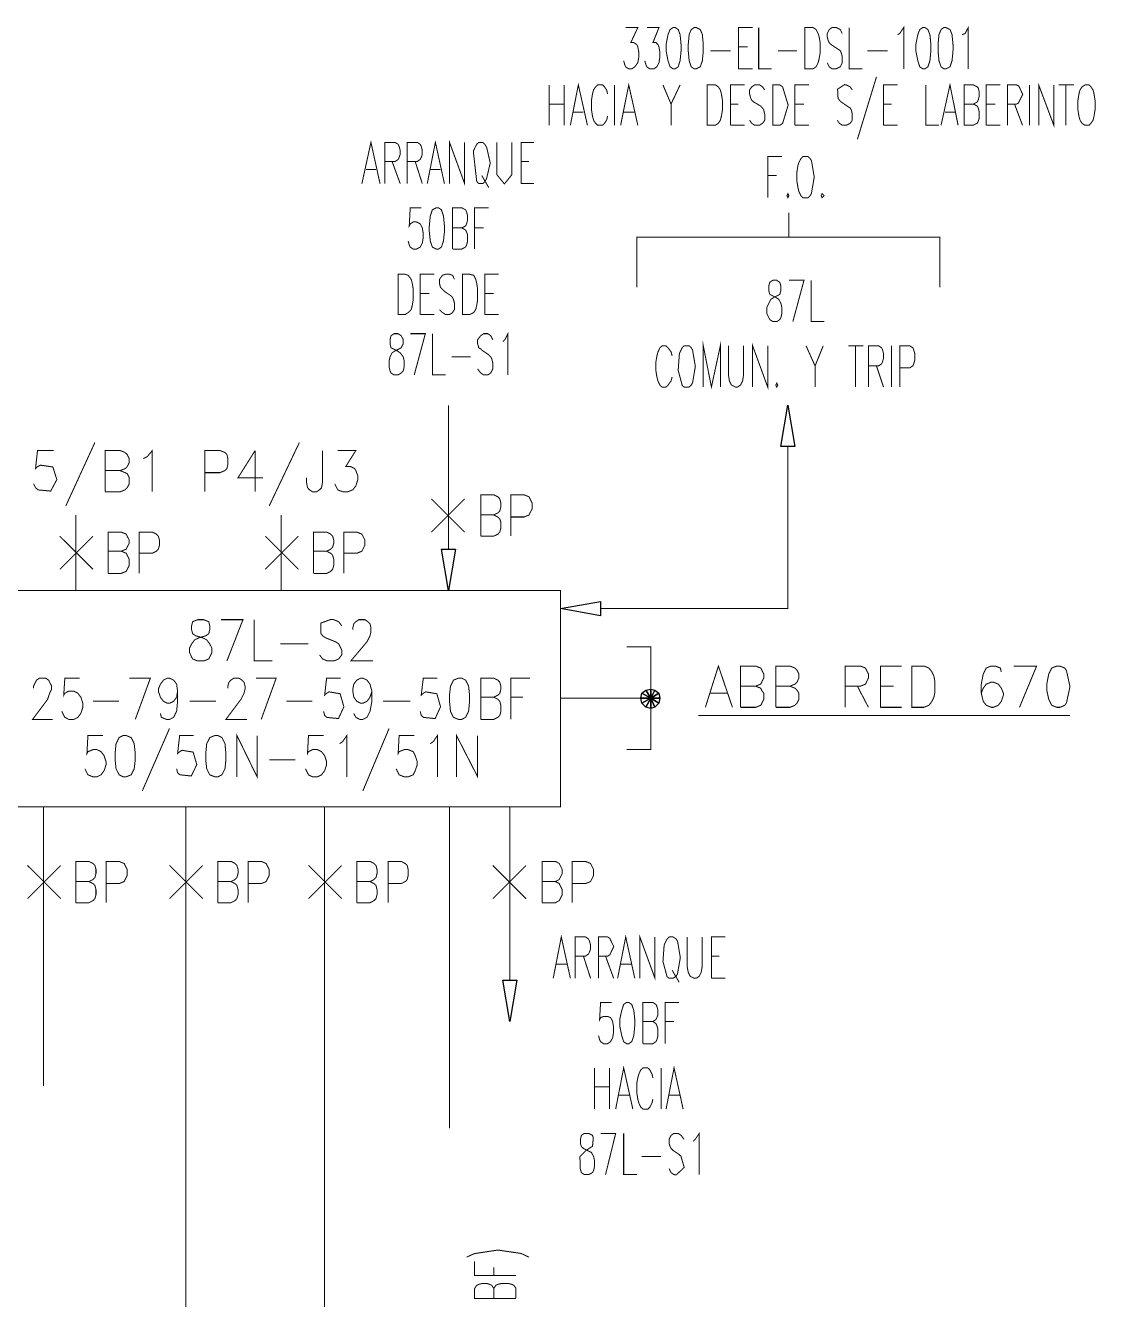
# Model space of a CAD drawing. Header units: millimetres. Extents: x -1355 to 3509, y -1443 to -567.
# Drawn here: x 2904.6 to 2952.5, y -691.7 to -634.7 of the extents above; entities that cross this region are included whole.
import ezdxf

# ---------------------------------------------------------------- set-up
doc = ezdxf.new("R2010")
doc.units = ezdxf.units.MM

msp = doc.modelspace()

# ---------------------------------------------------------------- linework, layer by layer
at = {"color": 0, "const_width": 0.045}
for points in [[(2931.445, -634.79), (2931.986, -634.79), (2931.672, -635.464), (2931.807, -635.464), (2931.942, -635.555), (2931.986, -635.647), (2932.034, -635.916), (2932.034, -636.095), (2931.986, -636.365), (2931.85, -636.547), (2931.715, -636.637), (2931.58, -636.637), (2931.445, -636.547), (2931.402, -636.456), (2931.353, -636.276)], [(2932.391, -634.79), (2932.932, -634.79), (2932.661, -635.464), (2932.796, -635.464), (2932.888, -635.555), (2932.932, -635.647), (2932.975, -635.916), (2932.975, -636.095), (2932.932, -636.365), (2932.84, -636.547), (2932.705, -636.637), (2932.526, -636.637), (2932.391, -636.547), (2932.348, -636.456), (2932.299, -636.276)], [(2936.488, -636.637), (2936.488, -634.79), (2937.121, -634.79)], [(2937.391, -634.79), (2937.391, -636.637), (2937.975, -636.637)], [(2941.132, -635.06), (2941.04, -634.878), (2940.861, -634.79), (2940.677, -634.79), (2940.548, -634.878), (2940.456, -635.06), (2940.456, -635.195), (2940.499, -635.374), (2940.548, -635.464), (2940.634, -635.555), (2941.04, -635.825), (2941.083, -635.916), (2941.132, -636.095), (2941.132, -636.365), (2941.04, -636.547), (2940.861, -636.637), (2940.677, -636.637), (2940.548, -636.547), (2940.456, -636.365)], [(2941.445, -634.79), (2941.445, -636.637), (2942.034, -636.637)], [(2943.607, -635.104), (2943.699, -635.06), (2943.877, -634.79), (2943.877, -636.637)], [(2946.488, -635.104), (2946.623, -635.06), (2946.764, -634.79), (2946.764, -636.637)], [(2935.229, -635.825), (2936.132, -635.825)], [(2936.488, -635.647), (2936.899, -635.647)], [(2938.25, -635.825), (2939.105, -635.825)], [(2942.256, -635.825), (2943.159, -635.825)], [(2936.488, -636.637), (2937.121, -636.637)], [(2942.661, -636.995), (2941.807, -639.79)], [(2928.023, -637.356), (2928.023, -639.16)], [(2928.699, -637.356), (2928.699, -639.16)], [(2928.969, -639.16), (2929.326, -637.356), (2929.732, -639.16)], [(2930.634, -637.764), (2930.591, -637.582), (2930.499, -637.447), (2930.413, -637.356), (2930.186, -637.356), (2930.094, -637.447), (2930.007, -637.582), (2929.959, -637.764), (2929.915, -638.033), (2929.915, -638.482), (2929.959, -638.752), (2930.007, -638.934), (2930.094, -639.069), (2930.186, -639.16), (2930.413, -639.16), (2930.499, -639.069), (2930.591, -638.934), (2930.634, -638.752)], [(2930.948, -637.356), (2930.948, -639.16)], [(2931.218, -639.16), (2931.58, -637.356), (2931.986, -639.16)], [(2933.11, -637.356), (2933.472, -638.212), (2933.472, -639.16)], [(2933.877, -637.356), (2933.472, -638.212)], [(2936.132, -639.16), (2936.132, -637.356), (2936.764, -637.356)], [(2937.661, -637.582), (2937.569, -637.447), (2937.434, -637.356), (2937.213, -637.356), (2937.077, -637.447), (2936.986, -637.582), (2936.986, -637.764), (2937.034, -637.942), (2937.077, -638.033), (2937.169, -638.121), (2937.483, -638.303), (2937.569, -638.394), (2937.618, -638.482), (2937.661, -638.664), (2937.661, -638.934), (2937.569, -639.069), (2937.434, -639.16), (2937.213, -639.16), (2937.077, -639.069), (2936.986, -638.934)], [(2939.013, -639.16), (2939.013, -637.356), (2939.645, -637.356)], [(2941.58, -637.582), (2941.488, -637.447), (2941.31, -637.356), (2941.223, -637.344), (2940.921, -637.55), (2940.942, -637.955), (2940.996, -638.033), (2941.083, -638.121), (2941.353, -638.303), (2941.488, -638.394), (2941.537, -638.482), (2941.58, -638.664), (2941.58, -638.934), (2941.488, -639.069), (2941.31, -639.16), (2941.132, -639.16), (2940.996, -639.069), (2940.905, -638.934)], [(2942.975, -639.16), (2942.975, -637.356), (2943.607, -637.356)], [(2944.867, -637.356), (2944.867, -639.16), (2945.456, -639.16)], [(2945.548, -639.16), (2945.948, -637.356), (2946.31, -639.16)], [(2946.58, -639.16), (2946.58, -637.356), (2946.986, -637.356), (2947.169, -637.447), (2947.213, -637.491), (2947.256, -637.673), (2947.256, -637.851), (2947.213, -638.033), (2947.169, -638.121), (2946.986, -638.212), (2946.58, -638.212)], [(2947.569, -639.16), (2947.569, -637.356), (2948.202, -637.356)], [(2948.521, -639.16), (2948.521, -637.356), (2948.926, -637.356), (2949.023, -637.403), (2949.202, -637.781), (2949.007, -638.165), (2948.926, -638.212), (2948.521, -638.212)], [(2949.51, -637.356), (2949.51, -639.16)], [(2949.915, -639.16), (2949.915, -637.356), (2950.591, -639.16), (2950.591, -637.356)], [(2950.813, -637.356), (2951.488, -637.356)], [(2951.132, -637.356), (2951.132, -639.16)], [(2928.023, -638.212), (2928.699, -638.212)], [(2936.132, -638.212), (2936.488, -638.212)], [(2939.013, -638.212), (2939.418, -638.212)], [(2942.975, -638.212), (2943.337, -638.212)], [(2946.986, -638.212), (2947.169, -638.303), (2947.213, -638.394), (2947.256, -638.573), (2947.256, -638.843), (2947.213, -638.978), (2947.169, -639.069), (2946.986, -639.16), (2946.58, -639.16)], [(2947.569, -638.212), (2947.975, -638.212)], [(2948.834, -638.212), (2949.191, -639.16)], [(2929.105, -638.573), (2929.553, -638.573)], [(2931.353, -638.573), (2931.85, -638.573)], [(2945.726, -638.573), (2946.175, -638.573)], [(2936.132, -639.16), (2936.764, -639.16)], [(2939.013, -639.16), (2939.645, -639.16)], [(2942.975, -639.16), (2943.607, -639.16)], [(2947.569, -639.16), (2948.202, -639.16)], [(2919.645, -641.772), (2920.05, -639.925), (2920.456, -641.772)], [(2920.677, -641.772), (2920.677, -639.925), (2921.132, -639.925), (2921.267, -640.013), (2921.31, -640.104), (2921.359, -640.285), (2921.359, -640.465), (2921.31, -640.6), (2921.267, -640.69), (2921.132, -640.781), (2920.677, -640.781)], [(2921.672, -641.772), (2921.672, -639.925), (2922.121, -639.925), (2922.256, -640.013), (2922.299, -640.104), (2922.348, -640.285), (2922.348, -640.465), (2922.299, -640.6), (2922.256, -640.69), (2922.121, -640.781), (2921.672, -640.781)], [(2922.569, -641.772), (2922.932, -639.925), (2923.337, -641.772)], [(2923.564, -641.772), (2923.564, -639.925), (2924.24, -641.772), (2924.24, -639.925)], [(2925.677, -639.925), (2925.677, -641.23), (2925.683, -641.371), (2926.018, -641.784), (2926.353, -641.371), (2926.353, -641.23), (2926.353, -639.925)], [(2926.764, -641.772), (2926.764, -639.925), (2927.348, -639.925)], [(2920.996, -640.781), (2921.359, -641.772)], [(2922.029, -640.781), (2922.348, -641.772)], [(2926.764, -640.781), (2927.121, -640.781)], [(2937.796, -642.403), (2937.796, -640.556), (2938.429, -640.556)], [(2919.823, -641.139), (2920.277, -641.139)], [(2922.705, -641.139), (2923.159, -641.139)], [(2925.007, -641.411), (2925.321, -641.951)], [(2937.796, -641.411), (2938.202, -641.411)], [(2926.764, -641.772), (2927.348, -641.772)], [(2922.299, -642.851), (2921.807, -642.851), (2921.764, -643.664), (2921.807, -643.573), (2921.942, -643.482), (2922.077, -643.482), (2922.256, -643.573), (2922.348, -643.752), (2922.391, -644.025), (2922.391, -644.16), (2922.348, -644.43), (2922.256, -644.608), (2922.077, -644.699), (2921.942, -644.699), (2921.807, -644.608), (2921.764, -644.517), (2921.715, -644.339)], [(2923.699, -644.699), (2923.699, -642.851), (2924.105, -642.851), (2924.283, -642.942), (2924.326, -643.033), (2924.375, -643.212), (2924.375, -643.394), (2924.326, -643.573), (2924.283, -643.664), (2924.105, -643.752), (2923.699, -643.752)], [(2924.688, -644.699), (2924.688, -642.851), (2925.321, -642.851)], [(2938.742, -644.16), (2938.742, -643.077)], [(2924.105, -643.752), (2924.283, -643.843), (2924.326, -643.934), (2924.375, -644.069), (2924.375, -644.339), (2924.326, -644.521), (2924.283, -644.608), (2924.105, -644.699), (2923.699, -644.699)], [(2924.688, -643.752), (2925.094, -643.752)], [(2931.942, -646.411), (2931.942, -644.16), (2945.499, -644.16), (2945.499, -646.411)], [(2922.256, -647.627), (2922.256, -645.825), (2922.888, -645.825)], [(2923.786, -646.051), (2923.699, -645.87), (2923.564, -645.825), (2923.386, -645.825), (2923.25, -645.87), (2923.115, -646.051), (2923.115, -646.23), (2923.159, -646.411), (2923.337, -646.591), (2923.607, -646.772), (2923.699, -646.861), (2923.742, -646.951), (2923.786, -647.13), (2923.786, -647.403), (2923.699, -647.538), (2923.564, -647.627), (2923.386, -647.627), (2923.25, -647.538), (2923.115, -647.403)], [(2925.142, -647.627), (2925.142, -645.825), (2925.769, -645.825)], [(2938.921, -647.942), (2939.418, -646.096), (2938.742, -646.096)], [(2939.732, -646.096), (2939.732, -647.942), (2940.321, -647.942)], [(2922.256, -646.682), (2922.661, -646.682)], [(2925.142, -646.682), (2925.542, -646.682)], [(2922.256, -647.627), (2922.888, -647.627)], [(2925.142, -647.627), (2925.769, -647.627)], [(2921.986, -650.33), (2922.483, -648.482), (2921.807, -648.482)], [(2922.796, -648.482), (2922.796, -650.33), (2923.386, -650.33)], [(2925.499, -648.752), (2925.407, -648.573), (2925.277, -648.482), (2925.094, -648.482), (2924.959, -648.573), (2924.823, -648.752), (2924.823, -648.934), (2924.872, -649.113), (2924.959, -649.16), (2925.05, -649.248), (2925.321, -649.43), (2925.407, -649.517), (2925.456, -649.608), (2925.499, -649.79), (2925.499, -650.06), (2925.407, -650.239), (2925.277, -650.33), (2925.094, -650.33), (2924.959, -650.239), (2924.823, -650.06)], [(2925.948, -648.843), (2926.04, -648.752), (2926.175, -648.482), (2926.175, -650.33)], [(2933.521, -649.474), (2933.472, -649.295), (2933.337, -649.113), (2933.25, -649.025), (2933.067, -649.025), (2932.975, -649.113), (2932.888, -649.295), (2932.84, -649.474), (2932.796, -649.743), (2932.796, -650.151), (2932.84, -650.421), (2932.888, -650.6), (2932.975, -650.782), (2933.067, -650.87), (2933.25, -650.87), (2933.337, -650.782), (2933.472, -650.6), (2933.521, -650.421)], [(2934.915, -650.87), (2934.915, -649.025), (2935.277, -650.87), (2935.677, -649.025), (2935.677, -650.87)], [(2936.04, -649.025), (2936.04, -650.33), (2936.083, -650.6), (2936.175, -650.782), (2936.353, -650.87), (2936.445, -650.87), (2936.58, -650.782), (2936.672, -650.6), (2936.715, -650.33), (2936.715, -649.025)], [(2937.121, -650.87), (2937.121, -649.025), (2937.796, -650.87), (2937.796, -649.025)], [(2939.51, -649.025), (2939.915, -649.925), (2939.915, -650.87)], [(2940.277, -649.025), (2939.915, -649.925)], [(2941.402, -649.025), (2942.077, -649.025)], [(2941.715, -649.025), (2941.715, -650.87)], [(2942.299, -650.87), (2942.299, -649.025), (2942.753, -649.025), (2942.888, -649.113), (2942.932, -649.204), (2942.975, -649.382), (2942.975, -649.565), (2942.932, -649.743), (2942.888, -649.834), (2942.753, -649.925), (2942.299, -649.925)], [(2943.337, -649.025), (2943.337, -650.87)], [(2943.699, -650.87), (2943.699, -649.025), (2944.148, -649.025), (2944.283, -649.113), (2944.326, -649.204), (2944.375, -649.382), (2944.375, -649.656), (2944.326, -649.834), (2944.283, -649.925), (2944.148, -650.013), (2943.699, -650.013)], [(2923.656, -649.517), (2924.51, -649.517)], [(2942.661, -649.925), (2942.975, -650.87)], [(2923.521, -658.122), (2923.521, -651.682)], [(2907.705, -653.348), (2906.402, -656.187)], [(2916.85, -653.348), (2915.499, -656.187)], [(2930.321, -660.779), (2938.699, -660.779), (2938.699, -653.529)], [(2905.861, -653.708), (2905.137, -653.708), (2905.05, -654.517), (2905.137, -654.43), (2905.272, -654.365), (2905.823, -654.444), (2906.002, -655.011), (2905.726, -655.523), (2905.169, -655.471), (2905.05, -655.374), (2904.959, -655.195)], [(2908.159, -655.556), (2908.159, -653.708), (2908.834, -653.708), (2909.056, -653.799), (2909.148, -653.887), (2909.24, -654.069), (2909.24, -654.248), (2909.148, -654.43), (2909.056, -654.517), (2908.834, -654.608), (2908.159, -654.608)], [(2909.872, -654.069), (2910.05, -653.978), (2910.272, -653.708), (2910.272, -655.556)], [(2912.618, -655.556), (2912.618, -653.708), (2913.294, -653.708), (2913.521, -653.799), (2913.607, -653.887), (2913.65, -654.069), (2913.65, -654.339), (2913.607, -654.517), (2913.521, -654.608), (2913.294, -654.699), (2912.618, -654.699)], [(2914.872, -653.708), (2914.105, -654.925), (2915.229, -654.925)], [(2914.872, -653.708), (2914.872, -655.556)], [(2917.888, -653.708), (2917.888, -655.104), (2917.84, -655.374), (2917.753, -655.465), (2917.618, -655.556), (2917.434, -655.556), (2917.299, -655.465), (2917.213, -655.374), (2917.164, -655.104), (2917.164, -654.925)], [(2918.564, -653.708), (2919.375, -653.708), (2918.921, -654.43), (2919.148, -654.43), (2919.326, -654.517), (2919.375, -654.608), (2919.461, -654.834), (2919.461, -655.013), (2919.375, -655.286), (2919.24, -655.465), (2919.013, -655.556), (2918.786, -655.556), (2918.564, -655.465), (2918.429, -655.195)], [(2908.834, -654.608), (2909.056, -654.699), (2909.148, -654.743), (2909.24, -654.925), (2909.24, -655.195), (2909.148, -655.374), (2909.056, -655.465), (2908.834, -655.556), (2908.159, -655.556)], [(2922.753, -657.357), (2924.24, -655.87)], [(2924.24, -657.357), (2922.753, -655.87)], [(2924.959, -657.538), (2924.959, -655.691), (2925.542, -655.691), (2925.726, -655.779), (2925.813, -655.87), (2925.861, -656.051), (2925.861, -656.231), (2925.813, -656.412), (2925.726, -656.5), (2925.542, -656.591), (2924.959, -656.591)], [(2926.31, -657.538), (2926.31, -655.691), (2926.899, -655.691), (2927.121, -655.779), (2927.164, -655.87), (2927.256, -656.051), (2927.256, -656.322), (2927.164, -656.5), (2927.121, -656.591), (2926.899, -656.682), (2926.31, -656.682)], [(2906.85, -659.969), (2906.85, -656.591)], [(2916.04, -659.969), (2916.04, -656.591)], [(2925.542, -656.591), (2925.726, -656.682), (2925.813, -656.77), (2925.861, -656.905), (2925.861, -657.177), (2925.813, -657.357), (2925.726, -657.448), (2925.542, -657.538), (2924.959, -657.538)], [(2906.132, -659.022), (2907.618, -657.538)], [(2907.618, -659.022), (2906.132, -657.538)], [(2908.294, -659.204), (2908.294, -657.357), (2908.877, -657.357), (2909.105, -657.448), (2909.148, -657.538), (2909.24, -657.717), (2909.24, -657.852), (2909.148, -658.034), (2909.105, -658.122), (2908.877, -658.212), (2908.294, -658.212)], [(2909.688, -659.204), (2909.688, -657.357), (2910.272, -657.357), (2910.456, -657.448), (2910.542, -657.538), (2910.591, -657.717), (2910.591, -657.943), (2910.542, -658.122), (2910.456, -658.212), (2910.272, -658.303), (2909.688, -658.303)], [(2915.321, -659.022), (2916.807, -657.538)], [(2916.807, -659.022), (2915.321, -657.538)], [(2917.483, -659.204), (2917.483, -657.357), (2918.067, -657.357), (2918.25, -657.448), (2918.337, -657.538), (2918.386, -657.717), (2918.386, -657.852), (2918.337, -658.034), (2918.25, -658.122), (2918.067, -658.212), (2917.483, -658.212)], [(2918.834, -659.204), (2918.834, -657.357), (2919.418, -657.357), (2919.645, -657.448), (2919.78, -657.717), (2919.78, -657.943), (2919.645, -658.212), (2919.418, -658.303), (2918.834, -658.303)], [(2908.877, -658.212), (2909.105, -658.303), (2909.148, -658.391), (2909.24, -658.574), (2909.24, -658.843), (2909.148, -659.022), (2909.105, -659.113), (2908.877, -659.204), (2908.294, -659.204)], [(2918.067, -658.212), (2918.25, -658.303), (2918.337, -658.391), (2918.386, -658.574), (2918.386, -658.843), (2918.337, -659.022), (2918.25, -659.113), (2918.067, -659.204), (2917.483, -659.204)], [(2913.607, -663.122), (2914.326, -661.274), (2913.337, -661.274)], [(2914.823, -661.274), (2914.823, -663.122), (2915.634, -663.122)], [(2918.742, -661.548), (2918.607, -661.365), (2918.386, -661.274), (2918.256, -661.263), (2917.813, -661.427), (2917.813, -661.893), (2917.888, -661.996), (2918.023, -662.087), (2918.472, -662.266), (2918.607, -662.357), (2918.742, -662.627), (2918.742, -662.852), (2918.607, -663.031), (2918.386, -663.122), (2918.115, -663.122), (2917.888, -663.031), (2917.753, -662.852)], [(2919.24, -661.726), (2919.24, -661.635), (2919.283, -661.456), (2919.375, -661.365), (2919.51, -661.274), (2919.78, -661.274), (2919.915, -661.365), (2920.007, -661.456), (2920.05, -661.635), (2920.05, -661.817), (2920.007, -661.996), (2919.872, -662.266), (2919.148, -663.122), (2920.142, -663.122)], [(2915.996, -662.357), (2917.256, -662.357)], [(2931.494, -662.491), (2932.569, -662.491), (2932.569, -667.087), (2931.494, -667.087)], [(2935.007, -665.195), (2935.591, -663.348), (2936.218, -665.195)], [(2936.58, -665.195), (2936.58, -663.348), (2937.256, -663.348), (2937.483, -663.438), (2937.618, -663.708), (2937.618, -663.888), (2937.483, -664.157), (2937.256, -664.248), (2936.58, -664.248)], [(2938.159, -665.195), (2938.159, -663.348), (2938.791, -663.348), (2939.013, -663.438), (2939.105, -663.527), (2939.191, -663.708), (2939.191, -663.888), (2939.105, -664.069), (2939.013, -664.157), (2938.791, -664.248), (2938.159, -664.248)], [(2941.267, -665.195), (2941.267, -663.348), (2941.942, -663.348), (2942.169, -663.438), (2942.299, -663.708), (2942.299, -663.888), (2942.169, -664.157), (2941.942, -664.248), (2941.267, -664.248)], [(2942.84, -665.195), (2942.84, -663.348), (2943.791, -663.348)], [(2948.245, -663.617), (2948.202, -663.438), (2947.975, -663.348), (2947.796, -663.348), (2947.569, -663.438), (2947.434, -663.708), (2947.348, -664.157), (2947.348, -664.565), (2947.434, -664.926), (2947.569, -665.104), (2947.796, -665.195), (2947.888, -665.195), (2948.11, -665.104), (2948.245, -664.926), (2948.337, -664.652), (2948.337, -664.565), (2948.245, -664.339), (2948.11, -664.157), (2947.888, -664.069), (2947.796, -664.069), (2947.569, -664.157), (2947.434, -664.339), (2947.348, -664.565)], [(2949.056, -665.195), (2949.823, -663.348), (2948.791, -663.348)], [(2904.959, -664.339), (2904.959, -664.248), (2905.094, -663.978), (2905.229, -663.888), (2905.499, -663.888), (2905.634, -663.978), (2905.677, -664.069), (2905.769, -664.248), (2905.769, -664.383), (2905.677, -664.565), (2905.591, -664.834), (2904.915, -665.735), (2905.813, -665.735)], [(2907.029, -663.888), (2906.359, -663.888), (2906.31, -664.652), (2906.359, -664.565), (2906.537, -664.474), (2906.764, -664.474), (2906.942, -664.565), (2907.077, -664.743), (2907.164, -665.014), (2907.164, -665.195), (2907.077, -665.465), (2906.942, -665.644), (2906.764, -665.735), (2906.537, -665.735), (2906.359, -665.644), (2906.223, -665.374)], [(2909.51, -665.735), (2910.186, -663.888), (2909.24, -663.888)], [(2911.402, -664.474), (2911.359, -664.743), (2911.223, -664.926), (2911.04, -665.014), (2910.948, -665.014), (2910.769, -664.926), (2910.634, -664.743), (2910.542, -664.474), (2910.542, -664.383), (2910.634, -664.157), (2910.769, -663.978), (2910.948, -663.888), (2911.04, -663.888), (2911.223, -663.978), (2911.359, -664.157), (2911.402, -664.474), (2911.402, -664.926), (2911.359, -665.374), (2911.223, -665.644), (2911.04, -665.735), (2910.905, -665.735), (2910.677, -665.644), (2910.634, -665.465)], [(2913.65, -664.339), (2913.65, -664.248), (2913.699, -664.069), (2913.786, -663.978), (2913.921, -663.888), (2914.148, -663.888), (2914.283, -663.978), (2914.375, -664.069), (2914.418, -664.248), (2914.418, -664.383), (2914.375, -664.565), (2914.24, -664.834), (2913.564, -665.735), (2914.51, -665.735)], [(2915.142, -665.735), (2915.813, -663.888), (2914.915, -663.888)], [(2918.699, -663.888), (2918.067, -663.888), (2917.98, -664.652), (2918.067, -664.565), (2918.18, -664.503), (2918.672, -664.588), (2918.84, -665.169), (2918.596, -665.697), (2918.083, -665.647), (2917.98, -665.556), (2917.932, -665.374)], [(2920.094, -664.474), (2920.007, -664.743), (2919.872, -664.926), (2919.688, -665.014), (2919.596, -665.014), (2919.418, -664.926), (2919.283, -664.743), (2919.24, -664.474), (2919.24, -664.383), (2919.283, -664.157), (2919.418, -663.978), (2919.596, -663.888), (2919.688, -663.888), (2919.872, -663.978), (2920.007, -664.157), (2920.094, -664.474), (2920.094, -664.926), (2920.007, -665.374), (2919.872, -665.644), (2919.688, -665.735), (2919.553, -665.735), (2919.375, -665.644), (2919.283, -665.465)], [(2923.023, -663.888), (2922.391, -663.888), (2922.299, -664.652), (2922.391, -664.565), (2922.505, -664.503), (2922.996, -664.588), (2923.164, -665.169), (2922.921, -665.697), (2922.407, -665.647), (2922.299, -665.556), (2922.256, -665.374)], [(2924.959, -665.735), (2924.959, -663.888), (2925.542, -663.888), (2925.726, -663.978), (2925.813, -664.069), (2925.861, -664.248), (2925.861, -664.383), (2925.813, -664.565), (2925.726, -664.652), (2925.542, -664.743), (2924.959, -664.743)], [(2926.31, -665.735), (2926.31, -663.888), (2927.164, -663.888)], [(2937.256, -664.248), (2937.483, -664.339), (2937.526, -664.43), (2937.618, -664.565), (2937.618, -664.834), (2937.483, -665.104), (2937.256, -665.195), (2936.58, -665.195)], [(2938.791, -664.248), (2939.013, -664.339), (2939.105, -664.43), (2939.191, -664.565), (2939.191, -664.834), (2939.105, -665.014), (2939.013, -665.104), (2938.791, -665.195), (2938.159, -665.195)], [(2941.807, -664.248), (2942.299, -665.195)], [(2942.84, -664.248), (2943.429, -664.248)], [(2907.618, -664.926), (2908.786, -664.926)], [(2911.942, -664.926), (2913.115, -664.926)], [(2916.267, -664.926), (2917.434, -664.926)], [(2920.591, -664.926), (2921.807, -664.926)], [(2925.542, -664.743), (2925.726, -664.834), (2925.813, -664.926), (2925.861, -665.104), (2925.861, -665.374), (2925.813, -665.556), (2925.726, -665.644), (2925.542, -665.735), (2924.959, -665.735)], [(2926.31, -664.743), (2926.85, -664.743)], [(2928.521, -664.791), (2932.569, -664.791)], [(2935.229, -664.565), (2935.996, -664.565)], [(2934.688, -665.556), (2951.31, -665.556)], [(2942.84, -665.195), (2943.791, -665.195)], [(2911.04, -666.14), (2909.823, -668.934)], [(2920.861, -666.14), (2919.688, -668.934)], [(2908.067, -666.457), (2907.391, -666.457), (2907.348, -667.266), (2907.391, -667.178), (2907.618, -667.087), (2907.796, -667.087), (2907.98, -667.178), (2908.115, -667.357), (2908.202, -667.627), (2908.202, -667.762), (2908.115, -668.031), (2907.98, -668.212), (2907.796, -668.304), (2907.618, -668.304), (2907.391, -668.212), (2907.256, -667.943)], [(2912.121, -666.457), (2911.494, -666.457), (2911.402, -667.266), (2911.494, -667.178), (2911.607, -667.117), (2912.099, -667.198), (2912.261, -667.758), (2912.013, -668.266), (2911.505, -668.212), (2911.402, -668.122), (2911.359, -667.943)], [(2914.056, -668.304), (2914.056, -666.457), (2914.959, -668.304), (2914.959, -666.457)], [(2917.932, -666.457), (2917.256, -666.457), (2917.213, -667.266), (2917.256, -667.178), (2917.434, -667.087), (2917.661, -667.087), (2917.84, -667.178), (2917.98, -667.357), (2918.067, -667.627), (2918.067, -667.762), (2917.98, -668.031), (2917.84, -668.212), (2917.661, -668.304), (2917.434, -668.304), (2917.256, -668.212), (2917.121, -667.943)], [(2918.65, -666.817), (2918.786, -666.726), (2918.969, -666.457), (2918.969, -668.304)], [(2921.986, -666.457), (2921.31, -666.457), (2921.267, -667.266), (2921.31, -667.178), (2921.537, -667.087), (2921.715, -667.087), (2921.942, -667.178), (2922.029, -667.357), (2922.121, -667.627), (2922.121, -667.762), (2922.029, -668.031), (2921.942, -668.212), (2921.715, -668.304), (2921.537, -668.304), (2921.31, -668.212), (2921.267, -668.122), (2921.175, -667.943)], [(2922.705, -666.817), (2922.84, -666.726), (2923.023, -666.457), (2923.023, -668.304)], [(2923.877, -668.304), (2923.877, -666.457), (2924.823, -668.304), (2924.823, -666.457)], [(2915.499, -667.536), (2916.672, -667.536)], [(2905.407, -669.652), (2905.407, -682.131)], [(2911.764, -693.888), (2911.764, -669.652)], [(2917.98, -692.357), (2917.98, -669.652)], [(2923.564, -669.652), (2923.564, -684.023)], [(2926.267, -677.401), (2926.267, -669.652)], [(2904.688, -673.752), (2906.175, -672.266)], [(2906.175, -673.752), (2904.688, -672.266)], [(2906.85, -673.935), (2906.85, -672.087), (2907.434, -672.087), (2907.618, -672.178), (2907.705, -672.266), (2907.753, -672.448), (2907.753, -672.627), (2907.705, -672.809), (2907.618, -672.897), (2907.434, -672.988), (2906.85, -672.988)], [(2908.202, -673.935), (2908.202, -672.087), (2908.786, -672.087), (2909.013, -672.178), (2909.056, -672.266), (2909.148, -672.448), (2909.148, -672.717), (2909.056, -672.897), (2909.013, -672.988), (2908.786, -673.078), (2908.202, -673.078)], [(2911.04, -673.752), (2912.526, -672.266)], [(2912.526, -673.752), (2911.04, -672.266)], [(2913.202, -673.935), (2913.202, -672.087), (2913.786, -672.087), (2913.969, -672.178), (2914.056, -672.266), (2914.105, -672.448), (2914.105, -672.627), (2914.056, -672.809), (2913.969, -672.897), (2913.786, -672.988), (2913.202, -672.988)], [(2914.553, -673.935), (2914.553, -672.087), (2915.142, -672.087), (2915.364, -672.178), (2915.407, -672.266), (2915.499, -672.448), (2915.499, -672.717), (2915.407, -672.897), (2915.364, -672.988), (2915.142, -673.078), (2914.553, -673.078)], [(2917.256, -673.752), (2918.742, -672.266)], [(2918.742, -673.752), (2917.256, -672.266)], [(2919.418, -673.935), (2919.418, -672.087), (2920.007, -672.087), (2920.186, -672.178), (2920.277, -672.266), (2920.321, -672.448), (2920.321, -672.627), (2920.277, -672.809), (2920.186, -672.897), (2920.007, -672.988), (2919.418, -672.988)], [(2920.813, -673.935), (2920.813, -672.087), (2921.402, -672.087), (2921.58, -672.178), (2921.672, -672.266), (2921.715, -672.448), (2921.715, -672.717), (2921.672, -672.897), (2921.58, -672.988), (2921.402, -673.078), (2920.813, -673.078)], [(2925.499, -673.752), (2926.986, -672.266)], [(2926.986, -673.752), (2925.499, -672.266)], [(2927.705, -673.935), (2927.705, -672.087), (2928.294, -672.087), (2928.472, -672.178), (2928.607, -672.448), (2928.607, -672.627), (2928.472, -672.897), (2928.294, -672.988), (2927.705, -672.988)], [(2929.056, -673.935), (2929.056, -672.087), (2929.645, -672.087), (2929.872, -672.178), (2930.007, -672.448), (2930.007, -672.717), (2929.872, -672.988), (2929.645, -673.078), (2929.056, -673.078)], [(2907.434, -672.988), (2907.618, -673.078), (2907.705, -673.166), (2907.753, -673.348), (2907.753, -673.574), (2907.705, -673.752), (2907.618, -673.843), (2907.434, -673.935), (2906.85, -673.935)], [(2913.786, -672.988), (2913.969, -673.078), (2914.056, -673.166), (2914.105, -673.348), (2914.105, -673.574), (2914.056, -673.752), (2913.969, -673.843), (2913.786, -673.935), (2913.202, -673.935)], [(2920.007, -672.988), (2920.186, -673.078), (2920.277, -673.166), (2920.321, -673.348), (2920.321, -673.574), (2920.277, -673.752), (2920.186, -673.843), (2920.007, -673.935), (2919.418, -673.935)], [(2928.294, -672.988), (2928.472, -673.078), (2928.607, -673.348), (2928.607, -673.574), (2928.472, -673.843), (2928.294, -673.935), (2927.705, -673.935)], [(2928.202, -677.313), (2928.564, -675.465), (2928.969, -677.313)], [(2929.191, -677.313), (2929.191, -675.465), (2929.645, -675.465), (2929.78, -675.556), (2929.823, -675.644), (2929.872, -675.826), (2929.872, -676.005), (2929.823, -676.14), (2929.78, -676.231), (2929.645, -676.322), (2929.191, -676.322)], [(2930.229, -677.313), (2930.229, -675.465), (2930.634, -675.465), (2930.726, -675.521), (2930.91, -675.894), (2930.732, -676.266), (2930.634, -676.322), (2930.229, -676.322)], [(2931.083, -677.313), (2931.445, -675.465), (2931.85, -677.313)], [(2932.077, -677.313), (2932.077, -675.465), (2932.753, -677.313), (2932.753, -675.465)], [(2934.191, -675.465), (2934.191, -676.77), (2934.24, -677.04), (2934.326, -677.222), (2934.51, -677.313), (2934.596, -677.313), (2934.732, -677.222), (2934.823, -677.04), (2934.867, -676.77), (2934.867, -675.465)], [(2935.277, -677.313), (2935.277, -675.465), (2935.905, -675.465)], [(2929.553, -676.322), (2929.872, -677.313)], [(2930.542, -676.322), (2930.905, -677.313)], [(2935.277, -676.322), (2935.634, -676.322)], [(2928.337, -676.683), (2928.834, -676.683)], [(2931.218, -676.683), (2931.715, -676.683)], [(2933.521, -676.952), (2933.834, -677.492)], [(2935.277, -677.313), (2935.905, -677.313)], [(2930.813, -678.392), (2930.321, -678.392), (2930.277, -679.158), (2930.321, -679.069), (2930.456, -679.023), (2930.634, -679.023), (2930.769, -679.069), (2930.861, -679.249), (2930.905, -679.518), (2930.905, -679.7), (2930.861, -679.97), (2930.769, -680.149), (2930.634, -680.24), (2930.456, -680.24), (2930.321, -680.149), (2930.277, -680.061), (2930.229, -679.88)], [(2932.213, -680.24), (2932.213, -678.392), (2932.661, -678.392), (2932.796, -678.483), (2932.84, -678.574), (2932.888, -678.753), (2932.888, -678.935), (2932.84, -679.069), (2932.796, -679.158), (2932.661, -679.249), (2932.213, -679.249)], [(2933.202, -680.24), (2933.202, -678.392), (2933.834, -678.392)], [(2932.661, -679.249), (2932.796, -679.34), (2932.84, -679.43), (2932.888, -679.609), (2932.888, -679.88), (2932.84, -680.061), (2932.796, -680.149), (2932.661, -680.24), (2932.213, -680.24)], [(2933.202, -679.249), (2933.607, -679.249)], [(2930.05, -681.322), (2930.05, -683.166)], [(2930.726, -681.322), (2930.726, -683.166)], [(2930.996, -683.166), (2931.353, -681.322), (2931.764, -683.166)], [(2932.661, -681.77), (2932.618, -681.592), (2932.526, -681.41), (2932.434, -681.322), (2932.213, -681.322), (2932.121, -681.41), (2932.034, -681.592), (2931.986, -681.77), (2931.942, -681.996), (2931.942, -682.448), (2931.986, -682.718), (2932.034, -682.897), (2932.121, -683.078), (2932.213, -683.166), (2932.434, -683.166), (2932.526, -683.078), (2932.618, -682.897), (2932.661, -682.718)], [(2933.023, -681.322), (2933.023, -683.166)], [(2933.25, -683.166), (2933.607, -681.322), (2934.013, -683.166)], [(2930.05, -682.175), (2930.726, -682.175)], [(2931.132, -682.536), (2931.629, -682.536)], [(2933.386, -682.536), (2933.877, -682.536)], [(2930.542, -686.096), (2930.996, -684.249), (2930.321, -684.249)], [(2931.353, -684.249), (2931.353, -686.096), (2931.942, -686.096)], [(2934.056, -684.518), (2933.921, -684.34), (2933.791, -684.249), (2933.607, -684.249), (2933.472, -684.34), (2933.386, -684.518), (2933.386, -684.7), (2933.429, -684.835), (2933.472, -684.923), (2933.564, -685.014), (2933.834, -685.196), (2933.915, -685.272), (2934.061, -685.774), (2933.71, -686.104), (2933.607, -686.096), (2933.472, -686.005), (2933.386, -685.826)], [(2934.461, -684.609), (2934.553, -684.518), (2934.732, -684.249), (2934.732, -686.096)], [(2932.164, -685.284), (2933.023, -685.284)], [(2924.326, -689.789), (2924.51, -689.701), (2924.688, -689.627), (2925.726, -689.469), (2926.764, -689.621), (2926.942, -689.701), (2927.121, -689.789)], [(2926.537, -690.601), (2924.688, -690.601), (2924.688, -689.97)], [(2925.542, -690.601), (2925.542, -690.24)], [(2926.537, -691.636), (2924.688, -691.636), (2924.688, -691.184), (2924.78, -691.049), (2924.872, -691.005), (2925.05, -690.961), (2925.229, -690.961), (2925.364, -691.005), (2925.456, -691.049), (2925.542, -691.184), (2925.542, -691.636)], [(2925.542, -691.184), (2925.634, -691.049), (2925.726, -691.005), (2925.905, -690.961), (2926.175, -690.961), (2926.359, -691.005), (2926.445, -691.049), (2926.537, -691.184), (2926.537, -691.636)]]:
    msp.add_lwpolyline(points, dxfattribs=at)
for points in [[(2933.564, -634.79), (2933.429, -634.878), (2933.337, -635.104), (2933.25, -635.555), (2933.25, -635.825), (2933.337, -636.276), (2933.429, -636.547), (2933.564, -636.637), (2933.656, -636.637), (2933.791, -636.547), (2933.877, -636.276), (2933.921, -635.825), (2933.921, -635.555), (2933.877, -635.104), (2933.791, -634.878), (2933.656, -634.79), (2933.564, -634.79)], [(2934.51, -634.79), (2934.375, -634.878), (2934.283, -635.104), (2934.24, -635.555), (2934.24, -635.825), (2934.283, -636.276), (2934.375, -636.547), (2934.51, -636.637), (2934.596, -636.637), (2934.78, -636.547), (2934.872, -636.276), (2934.915, -635.825), (2934.915, -635.555), (2934.872, -635.104), (2934.78, -634.878), (2934.596, -634.79), (2934.51, -634.79)], [(2939.461, -636.637), (2939.461, -634.79), (2939.823, -634.79), (2939.959, -634.878), (2940.05, -635.06), (2940.094, -635.195), (2940.142, -635.464), (2940.142, -635.916), (2940.094, -636.185), (2940.05, -636.365), (2939.959, -636.547), (2939.823, -636.637), (2939.461, -636.637)], [(2944.732, -634.79), (2944.596, -634.878), (2944.51, -635.104), (2944.418, -635.555), (2944.418, -635.825), (2944.51, -636.276), (2944.596, -636.547), (2944.732, -636.637), (2944.823, -636.637), (2944.959, -636.547), (2945.05, -636.276), (2945.094, -635.825), (2945.094, -635.555), (2945.05, -635.104), (2944.959, -634.878), (2944.823, -634.79), (2944.732, -634.79)], [(2945.677, -634.79), (2945.548, -634.878), (2945.456, -635.104), (2945.413, -635.555), (2945.413, -635.825), (2945.456, -636.276), (2945.548, -636.547), (2945.677, -636.637), (2945.769, -636.637), (2945.948, -636.547), (2946.04, -636.276), (2946.083, -635.825), (2946.083, -635.555), (2946.04, -635.104), (2945.948, -634.878), (2945.769, -634.79), (2945.677, -634.79)], [(2935.094, -639.16), (2935.094, -637.356), (2935.456, -637.356), (2935.591, -637.447), (2935.677, -637.582), (2935.726, -637.764), (2935.769, -638.033), (2935.769, -638.482), (2935.726, -638.752), (2935.677, -638.934), (2935.591, -639.069), (2935.456, -639.16), (2935.094, -639.16)], [(2938.023, -639.16), (2938.023, -637.356), (2938.337, -637.356), (2938.461, -637.438), (2938.71, -638.259), (2938.461, -639.081), (2938.337, -639.16), (2938.023, -639.16)], [(2951.986, -637.356), (2951.85, -637.447), (2951.764, -637.582), (2951.715, -637.764), (2951.672, -638.033), (2951.672, -638.482), (2951.715, -638.752), (2951.764, -638.934), (2951.85, -639.069), (2951.986, -639.16), (2952.169, -639.16), (2952.256, -639.069), (2952.348, -638.934), (2952.391, -638.752), (2952.434, -638.482), (2952.434, -638.033), (2952.391, -637.764), (2952.348, -637.582), (2952.256, -637.447), (2952.169, -637.356), (2951.986, -637.356)], [(2924.872, -639.925), (2924.78, -640.013), (2924.688, -640.195), (2924.629, -640.327), (2924.78, -641.667), (2924.872, -641.772), (2925.05, -641.772), (2925.142, -641.682), (2925.218, -641.559), (2925.386, -640.849), (2925.223, -640.139), (2925.142, -640.013), (2925.05, -639.925), (2924.872, -639.925)], [(2939.375, -640.556), (2939.283, -640.647), (2939.191, -640.825), (2939.148, -640.961), (2939.105, -641.23), (2939.105, -641.682), (2939.148, -641.951), (2939.191, -642.13), (2939.283, -642.312), (2939.375, -642.403), (2939.596, -642.403), (2939.688, -642.312), (2939.748, -642.218), (2939.877, -641.479), (2939.753, -640.741), (2939.688, -640.647), (2939.596, -640.556), (2939.375, -640.556)], [(2938.699, -642.221), (2938.656, -642.312), (2938.699, -642.403), (2938.742, -642.312), (2938.699, -642.221)], [(2940.229, -642.221), (2940.186, -642.312), (2940.229, -642.403), (2940.321, -642.312), (2940.229, -642.221)], [(2922.975, -642.851), (2922.796, -642.942), (2922.705, -643.212), (2922.661, -643.664), (2922.661, -643.934), (2922.705, -644.339), (2922.796, -644.608), (2922.975, -644.699), (2923.067, -644.699), (2923.202, -644.608), (2923.294, -644.339), (2923.337, -643.934), (2923.337, -643.664), (2923.294, -643.212), (2923.202, -642.942), (2923.067, -642.851), (2922.975, -642.851)], [(2921.267, -647.627), (2921.267, -645.825), (2921.58, -645.825), (2921.715, -645.87), (2921.85, -646.051), (2921.899, -646.23), (2921.942, -646.5), (2921.942, -646.951), (2921.899, -647.222), (2921.85, -647.403), (2921.715, -647.538), (2921.58, -647.627), (2921.267, -647.627)], [(2924.148, -647.627), (2924.148, -645.825), (2924.461, -645.825), (2924.645, -645.87), (2924.737, -646.051), (2924.78, -646.23), (2924.823, -646.5), (2924.823, -646.951), (2924.78, -647.222), (2924.737, -647.403), (2924.645, -647.538), (2924.461, -647.627), (2924.148, -647.627)], [(2938.023, -646.096), (2937.888, -646.187), (2937.84, -646.365), (2937.84, -646.547), (2937.888, -646.725), (2938.159, -646.861), (2938.294, -646.951), (2938.386, -647.13), (2938.429, -647.312), (2938.429, -647.582), (2938.386, -647.761), (2938.337, -647.851), (2938.202, -647.942), (2938.023, -647.942), (2937.888, -647.851), (2937.753, -647.582), (2937.753, -647.312), (2937.932, -646.951), (2938.067, -646.861), (2938.25, -646.772), (2938.337, -646.725), (2938.386, -646.547), (2938.386, -646.365), (2938.337, -646.187), (2938.202, -646.096), (2938.023, -646.096)], [(2921.083, -648.482), (2920.948, -648.573), (2920.905, -648.752), (2920.905, -648.934), (2920.948, -649.113), (2921.04, -649.16), (2921.218, -649.248), (2921.359, -649.339), (2921.494, -649.517), (2921.537, -649.699), (2921.537, -649.969), (2921.494, -650.148), (2921.402, -650.239), (2921.267, -650.33), (2921.083, -650.33), (2920.948, -650.239), (2920.905, -650.148), (2920.861, -649.969), (2920.861, -649.699), (2920.905, -649.517), (2920.996, -649.339), (2921.132, -649.248), (2921.402, -649.113), (2921.494, -648.934), (2921.494, -648.752), (2921.402, -648.573), (2921.267, -648.482), (2921.083, -648.482)], [(2934.056, -649.025), (2933.969, -649.113), (2933.877, -649.295), (2933.845, -649.385), (2933.791, -650.122), (2933.975, -650.805), (2934.056, -650.87), (2934.283, -650.87), (2934.375, -650.782), (2934.434, -650.685), (2934.559, -649.948), (2934.434, -649.212), (2934.375, -649.113), (2934.283, -649.025), (2934.056, -649.025)], [(2938.202, -650.691), (2938.159, -650.782), (2938.202, -650.87), (2938.25, -650.782), (2938.202, -650.691)], [(2903.564, -669.652), (2903.564, -659.969), (2928.521, -659.969), (2928.521, -669.652), (2903.564, -669.652)], [(2912.299, -661.274), (2912.077, -661.365), (2912.029, -661.548), (2912.029, -661.726), (2912.077, -661.905), (2912.213, -661.996), (2912.526, -662.087), (2912.705, -662.177), (2912.84, -662.357), (2912.932, -662.538), (2912.932, -662.762), (2912.796, -663.031), (2912.569, -663.122), (2912.299, -663.122), (2912.077, -663.031), (2912.029, -662.943), (2911.942, -662.762), (2911.942, -662.538), (2912.029, -662.357), (2912.164, -662.177), (2912.348, -662.087), (2912.661, -661.996), (2912.796, -661.905), (2912.84, -661.726), (2912.84, -661.548), (2912.796, -661.365), (2912.569, -661.274), (2912.299, -661.274)], [(2944.24, -665.195), (2944.24, -663.348), (2944.78, -663.348), (2945.007, -663.438), (2945.142, -663.617), (2945.229, -663.8), (2945.277, -664.069), (2945.277, -664.518), (2945.229, -664.743), (2945.142, -664.926), (2945.007, -665.104), (2944.78, -665.195), (2944.24, -665.195)], [(2950.726, -663.348), (2950.499, -663.438), (2950.364, -663.708), (2950.277, -664.157), (2950.277, -664.43), (2950.364, -664.834), (2950.499, -665.104), (2950.726, -665.195), (2950.861, -665.195), (2951.083, -665.104), (2951.159, -664.99), (2951.315, -664.271), (2951.159, -663.553), (2951.083, -663.438), (2950.861, -663.348), (2950.726, -663.348)], [(2923.969, -663.888), (2923.742, -663.978), (2923.607, -664.248), (2923.564, -664.652), (2923.564, -664.926), (2923.607, -665.374), (2923.742, -665.644), (2923.969, -665.735), (2924.105, -665.735), (2924.283, -665.644), (2924.418, -665.374), (2924.461, -664.926), (2924.461, -664.652), (2924.418, -664.248), (2924.283, -663.978), (2924.105, -663.888), (2923.969, -663.888)], [(2908.969, -666.457), (2908.786, -666.548), (2908.65, -666.817), (2908.607, -667.266), (2908.607, -667.536), (2908.65, -667.943), (2908.786, -668.212), (2908.969, -668.304), (2909.105, -668.304), (2909.326, -668.212), (2909.461, -667.943), (2909.51, -667.536), (2909.51, -667.266), (2909.461, -666.817), (2909.326, -666.548), (2909.105, -666.457), (2908.969, -666.457)], [(2913.067, -666.457), (2912.84, -666.548), (2912.705, -666.817), (2912.661, -667.266), (2912.661, -667.536), (2912.705, -667.943), (2912.84, -668.212), (2913.067, -668.304), (2913.202, -668.304), (2913.386, -668.212), (2913.521, -667.943), (2913.564, -667.536), (2913.564, -667.266), (2913.521, -666.817), (2913.386, -666.548), (2913.202, -666.457), (2913.067, -666.457)], [(2933.386, -675.465), (2933.294, -675.556), (2933.202, -675.735), (2933.164, -675.829), (2933.11, -676.56), (2933.294, -677.245), (2933.386, -677.313), (2933.564, -677.313), (2933.699, -677.222), (2933.759, -677.12), (2933.888, -676.389), (2933.764, -675.658), (2933.699, -675.556), (2933.564, -675.465), (2933.386, -675.465)], [(2931.488, -678.392), (2931.353, -678.483), (2931.267, -678.753), (2931.175, -679.158), (2931.175, -679.43), (2931.267, -679.88), (2931.353, -680.149), (2931.488, -680.24), (2931.58, -680.24), (2931.715, -680.149), (2931.807, -679.88), (2931.85, -679.43), (2931.85, -679.158), (2931.807, -678.753), (2931.715, -678.483), (2931.58, -678.392), (2931.488, -678.392)], [(2929.596, -684.249), (2929.461, -684.34), (2929.418, -684.518), (2929.418, -684.7), (2929.461, -684.835), (2929.553, -684.923), (2929.915, -685.104), (2930.007, -685.284), (2930.05, -685.465), (2930.05, -685.735), (2930.007, -685.915), (2929.959, -686.005), (2929.78, -686.096), (2929.596, -686.096), (2929.461, -686.005), (2929.413, -685.838), (2929.396, -685.287), (2929.667, -685.017), (2929.959, -684.826), (2929.996, -684.451), (2929.959, -684.34), (2929.78, -684.249), (2929.596, -684.249)]]:
    msp.add_lwpolyline(points, close=True, dxfattribs=at)
at = {"color": 0}
for points in [[(2938.386, -653.529), (2938.699, -651.682), (2939.013, -653.529)], [(2923.834, -658.122), (2923.521, -659.969), (2923.202, -658.122)], [(2930.321, -661.096), (2928.521, -660.779), (2930.321, -660.465)], [(2932.164, -664.565), (2932.348, -664.43), (2932.569, -664.791)], [(2932.348, -664.43), (2932.569, -664.383), (2932.569, -664.791)], [(2932.569, -664.383), (2932.753, -664.43), (2932.569, -664.791)], [(2932.753, -664.43), (2932.932, -664.565), (2932.569, -664.791)], [(2932.121, -664.791), (2932.164, -664.565), (2932.569, -664.791)], [(2932.164, -665.014), (2932.121, -664.791), (2932.569, -664.791)], [(2932.348, -665.195), (2932.164, -665.014), (2932.569, -664.791)], [(2932.569, -665.24), (2932.348, -665.195), (2932.569, -664.791)], [(2932.932, -664.565), (2932.975, -664.791), (2932.569, -664.791)], [(2932.975, -664.791), (2932.932, -665.014), (2932.569, -664.791)], [(2932.932, -665.014), (2932.753, -665.195), (2932.569, -664.791)], [(2932.753, -665.195), (2932.569, -665.24), (2932.569, -664.791)], [(2926.58, -677.401), (2926.267, -679.249), (2925.948, -677.401)]]:
    msp.add_lwpolyline(points, close=True, dxfattribs=at)

doc.saveas('drawing.dxf')
